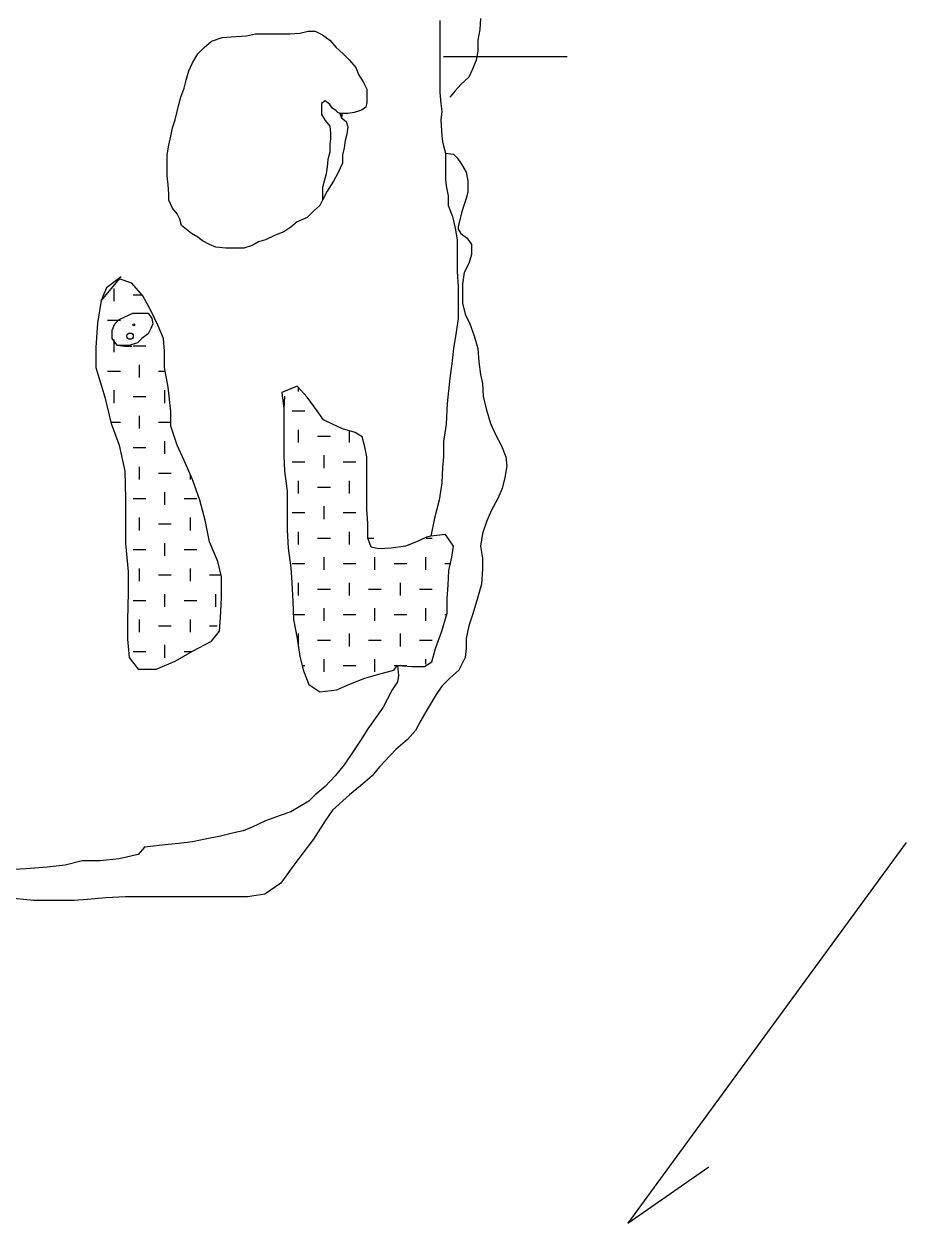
# Model space of a CAD drawing. Extents: x 2.1 to 14.4, y -1.6 to 15.2.
# Drawn here: x 10.02 to 14.36, y 5.68 to 11.57 of the extents above; entities that cross this region are included whole.
import ezdxf

# ---------------------------------------------------------------- set-up
doc = ezdxf.new("R2010")
doc.units = 0
doc.layers.add('LAYER1', color=7, linetype='CONTINUOUS')
doc.layers.add('LAYER25', color=1, linetype='CONTINUOUS')

msp = doc.modelspace()

# ---------------------------------------------------------------- linework, layer by layer
at = {"layer": 'LAYER1', "color": 7, "linetype": 'CONTINUOUS'}
for points in [[(12.067, 11.5834), (12.067, 11.5257), (12.067, 11.4547), (12.067, 11.3926), (12.067, 11.3305), (12.067, 11.2684), (12.067, 11.2285), (12.0714, 11.1752), (12.0758, 11.1353), (12.0714, 11.0954), (12.0758, 11.0155), (12.0803, 10.9889), (12.0847, 10.9667), (12.0936, 10.9313), (12.0936, 10.8736), (12.0936, 10.8026), (12.098, 10.7715), (12.1069, 10.7227), (12.1069, 10.6739), (12.1291, 10.6207), (12.1424, 10.563), (12.1513, 10.5054), (12.1513, 10.4211), (12.1513, 10.3501), (12.1557, 10.2747), (12.1557, 10.2081), (12.1557, 10.1194), (12.1468, 10.0528), (12.1335, 9.973), (12.1246, 9.8976), (12.1158, 9.8266), (12.1025, 9.7024), (12.098, 9.6003), (12.0847, 9.516), (12.0847, 9.4406), (12.0803, 9.3874), (12.0758, 9.312), (12.0625, 9.2277), (12.0403, 9.1389), (12.0226, 9.0502)], [(12.2666, 11.5923), (12.2622, 11.539), (12.2533, 11.4858), (12.2533, 11.4326), (12.2444, 11.3882), (12.2267, 11.3438), (12.2089, 11.3039), (12.169, 11.2684), (12.1424, 11.2374), (12.1158, 11.2063), (12.1158, 11.2063)], [(12.0936, 10.9313), (12.1335, 10.9268), (12.1513, 10.9091), (12.1734, 10.878), (12.1956, 10.8381), (12.2045, 10.7937), (12.2045, 10.7405), (12.1956, 10.7094), (12.1823, 10.6695), (12.1734, 10.6384), (12.1646, 10.603), (12.1557, 10.5719), (12.1557, 10.5586), (12.169, 10.5364), (12.2001, 10.5142), (12.2222, 10.4832), (12.2222, 10.4344), (12.2089, 10.39), (12.1867, 10.3456), (12.1779, 10.288), (12.1779, 10.2436), (12.1779, 10.1948), (12.1912, 10.1416), (12.2134, 10.0928), (12.2355, 10.0351), (12.2533, 9.973), (12.2577, 9.9064), (12.2666, 9.8443), (12.2755, 9.8), (12.2799, 9.7379), (12.2932, 9.6758), (12.3154, 9.6048), (12.342, 9.5471), (12.3686, 9.4939), (12.3908, 9.4406), (12.3953, 9.3963), (12.3864, 9.3386), (12.3731, 9.2853), (12.3509, 9.2366), (12.3198, 9.1789), (12.2977, 9.1256), (12.2755, 9.0635), (12.2666, 9.0014), (12.2755, 8.9437), (12.2755, 8.8905), (12.271, 8.8151), (12.2489, 8.7352), (12.2267, 8.6643), (12.2089, 8.611), (12.1956, 8.5489), (12.1956, 8.5001), (12.1912, 8.4557), (12.1601, 8.3936), (12.1158, 8.3537), (12.0758, 8.3138), (12.0492, 8.2739), (12.0093, 8.2073), (11.9738, 8.1452), (11.9472, 8.0964), (11.9073, 8.052), (11.8496, 8.0032), (11.7697, 7.9189), (11.7342, 7.8746), (11.6766, 7.8258), (11.6233, 7.7814), (11.539, 7.706), (11.5035, 7.6528), (11.4459, 7.564), (11.3882, 7.4886), (11.3394, 7.4221), (11.2862, 7.3467), (11.2063, 7.2934), (11.122, 7.2801), (11.0377, 7.2801), (10.9268, 7.2801), (10.8248, 7.2801), (10.7316, 7.2801), (10.6251, 7.2801), (10.5231, 7.2801), (10.4255, 7.2757), (10.3368, 7.2668), (10.2702, 7.2624), (10.1771, 7.2624), (10.0706, 7.2624), (9.9419, 7.2757)], [(11.8585, 8.4158), (11.8629, 8.367), (11.8585, 8.336), (11.8318, 8.296), (11.8097, 8.2517), (11.7875, 8.2117), (11.7564, 8.1674), (11.7121, 8.1053), (11.6766, 8.0476), (11.6411, 7.9944), (11.5967, 7.9278), (11.5523, 7.8746), (11.5035, 7.8213), (11.4547, 7.7814), (11.4237, 7.7504), (11.3793, 7.7237), (11.335, 7.6971), (11.2817, 7.6794), (11.2107, 7.6528), (11.1442, 7.6217), (11.0998, 7.604), (11.0555, 7.5951), (10.9889, 7.5773), (10.9135, 7.564), (10.8514, 7.5507), (10.7849, 7.5419), (10.7316, 7.5374), (10.6163, 7.5241), (10.5852, 7.4886), (10.492, 7.4664), (10.3989, 7.4576), (10.3102, 7.4576), (10.2259, 7.4354), (10.1371, 7.4265), (10.0351, 7.4176), (9.9419, 7.4132)], [(14.3561, 7.5463), (12.9897, 5.6786)], [(12.9897, 5.6786), (13.3877, 5.9541)]]:
    msp.add_lwpolyline(points, dxfattribs=at)
at = {"layer": 'LAYER1', "color": 1, "linetype": 'CONTINUOUS'}
for points in [[(11.4902, 10.7006), (11.4769, 10.6739), (11.4459, 10.6473), (11.4148, 10.6163), (11.366, 10.5941), (11.335, 10.5675), (11.2995, 10.5453), (11.2551, 10.5275), (11.2107, 10.5054), (11.1752, 10.4965), (11.1442, 10.4787), (11.1043, 10.4654), (11.0643, 10.4654), (11.0155, 10.4654), (10.9667, 10.4699), (10.9357, 10.4832), (10.9002, 10.5009), (10.878, 10.5187), (10.847, 10.5364), (10.7982, 10.5763), (10.7893, 10.6074), (10.776, 10.634), (10.7538, 10.6606), (10.736, 10.7006), (10.736, 10.7316), (10.7316, 10.776), (10.7272, 10.8203), (10.7272, 10.8736), (10.7272, 10.9224), (10.736, 10.9712), (10.7449, 11.0155), (10.7538, 11.0555), (10.7671, 11.0954), (10.776, 11.1353), (10.7849, 11.1708), (10.7937, 11.2063), (10.8115, 11.2507), (10.8203, 11.2906), (10.8336, 11.335), (10.8514, 11.3749), (10.878, 11.4193), (10.9091, 11.4503), (10.9446, 11.4814), (10.9978, 11.4991), (11.0643, 11.5035), (11.1176, 11.508), (11.1619, 11.5169), (11.2107, 11.5169), (11.2729, 11.5169), (11.3305, 11.5169), (11.3793, 11.5213), (11.4193, 11.5302), (11.4547, 11.5302), (11.4902, 11.5124), (11.5257, 11.4858), (11.5568, 11.4503), (11.5923, 11.4193), (11.6233, 11.3882), (11.6544, 11.3527), (11.6677, 11.3172), (11.6899, 11.2817), (11.7076, 11.2462), (11.7076, 11.2107), (11.7076, 11.1797), (11.7032, 11.1575), (11.6854, 11.1442), (11.6721, 11.1398), (11.6455, 11.1309), (11.6144, 11.1264), (11.5745, 11.1264), (11.5834, 11.1043), (11.6056, 11.0865), (11.6144, 11.0599), (11.61, 11.0244), (11.6011, 10.9934), (11.5967, 10.9579), (11.5878, 10.9224), (11.5878, 10.8824), (11.5657, 10.8336), (11.5435, 10.7937), (11.5124, 10.7449), (11.4902, 10.7006)], [(11.5834, 11.1043), (11.5878, 11.122), (11.5657, 11.1309), (11.5568, 11.1398), (11.539, 11.1531), (11.5257, 11.1708), (11.5035, 11.1886), (11.4858, 11.1752), (11.4858, 11.1531), (11.4858, 11.122), (11.5035, 11.091), (11.5257, 11.0643), (11.5302, 11.0288), (11.5302, 11.0022), (11.5257, 10.9756), (11.5257, 10.9357), (11.5169, 10.9002), (11.5124, 10.8647), (11.508, 10.8292), (11.4991, 10.7937), (11.4902, 10.7627), (11.4902, 10.7006)], [(10.5009, 10.3235), (10.4299, 10.2702), (10.4033, 10.2081), (10.3856, 10.0972), (10.3767, 9.9774), (10.3767, 9.8798), (10.4211, 9.7334), (10.4521, 9.6048), (10.492, 9.4983), (10.5187, 9.3696), (10.5231, 9.2366), (10.5231, 9.1301), (10.5231, 9.0147), (10.5364, 8.8772), (10.5364, 8.7752), (10.532, 8.6376), (10.532, 8.5445), (10.5408, 8.4557), (10.5852, 8.3981), (10.6739, 8.3981), (10.7671, 8.438), (10.8514, 8.4868), (10.9446, 8.5356), (10.9845, 8.5844), (10.9889, 8.6509), (10.9934, 8.7486), (10.9934, 8.8506), (10.9756, 8.926), (10.9357, 9.0236), (10.9135, 9.1301), (10.8869, 9.2277), (10.8514, 9.3297), (10.8115, 9.4229), (10.776, 9.4983), (10.7449, 9.5915), (10.7449, 9.6624), (10.7316, 9.7822), (10.7139, 9.8798), (10.7139, 9.9597), (10.7094, 10.0218), (10.6828, 10.0839), (10.6473, 10.1593), (10.6074, 10.2303), (10.5542, 10.2924), (10.492, 10.3146), (10.4033, 10.2081)], [(10.5542, 9.9819), (10.5187, 9.9819), (10.4832, 9.9863), (10.4699, 10.004), (10.4566, 10.0218), (10.4566, 10.0395), (10.4566, 10.0617), (10.4699, 10.0928), (10.492, 10.115), (10.5187, 10.1283), (10.5586, 10.146), (10.5896, 10.146), (10.6163, 10.146), (10.634, 10.146), (10.6518, 10.1194), (10.6562, 10.0928), (10.6473, 10.0706), (10.634, 10.044), (10.603, 10.0218), (10.5808, 9.9996), (10.5408, 9.9863), (10.4832, 9.9863)], [(11.3039, 9.7379), (11.2995, 9.6758), (11.2995, 9.587), (11.2995, 9.5294), (11.2995, 9.4451), (11.3039, 9.3696), (11.3172, 9.272), (11.3172, 9.1833), (11.3172, 9.0813), (11.3216, 8.9925), (11.335, 8.895), (11.3394, 8.824), (11.3438, 8.7308), (11.3483, 8.6421), (11.366, 8.5489), (11.3793, 8.4602), (11.3971, 8.3892), (11.4237, 8.3227), (11.4769, 8.2872), (11.5612, 8.296), (11.6189, 8.3227), (11.6987, 8.3537), (11.7786, 8.3759), (11.8407, 8.3936), (11.8585, 8.4158), (11.9294, 8.4114), (11.9915, 8.4114), (12.027, 8.4336), (12.0448, 8.5001), (12.0758, 8.5844), (12.1025, 8.6731), (12.1025, 8.7441), (12.1069, 8.8107), (12.1113, 8.8816), (12.1246, 8.9482), (12.1335, 9.0014), (12.0936, 9.0591), (12.0226, 9.0502), (12.0004, 9.0458), (11.9516, 9.0236), (11.8984, 9.0014), (11.8274, 8.9925), (11.7653, 8.9881), (11.7298, 8.997), (11.7121, 9.0414), (11.7121, 9.1123), (11.7076, 9.1833), (11.7076, 9.2632), (11.7076, 9.3253), (11.7076, 9.3874), (11.7076, 9.4406), (11.6987, 9.4894), (11.6854, 9.5382), (11.6499, 9.5604), (11.5878, 9.5782), (11.539, 9.6003), (11.4947, 9.6225), (11.4636, 9.6669), (11.4148, 9.7334), (11.366, 9.7867), (11.2906, 9.7556), (11.2995, 9.6758)]]:
    msp.add_lwpolyline(points, dxfattribs=at)
at = {"layer": 'LAYER1', "color": 3, "linetype": 'CONTINUOUS'}
msp.add_lwpolyline([(12.0847, 11.4059), (12.6925, 11.4059)], dxfattribs=at)
at = {"layer": 'LAYER1', "color": 1, "linetype": 'CONTINUOUS'}
for centre, radius in [((10.563, 10.0883), 0.0044), ((10.5453, 10.0329), 0.0155)]:
    msp.add_circle(centre, radius, dxfattribs=at)
at = {"layer": 'LAYER25', "color": 1, "linetype": 'CONTINUOUS'}
for points in [[(10.4662, 10.2049), (10.4662, 10.2674)], [(10.56, 10.2362), (10.6024, 10.2362)], [(10.4349, 10.1111), (10.4974, 10.1111)], [(10.4662, 9.9548), (10.4662, 10.0173)], [(10.56, 9.9861), (10.6225, 9.9861)], [(10.5912, 9.8297), (10.5912, 9.8923)], [(10.4349, 9.861), (10.4974, 9.861)], [(10.685, 9.861), (10.7173, 9.861)], [(11.3726, 9.7604), (11.3726, 9.7795)], [(10.4662, 9.7047), (10.4662, 9.7672)], [(10.56, 9.7359), (10.6225, 9.7359)], [(10.7163, 9.7047), (10.7163, 9.7672)], [(11.3413, 9.6666), (11.4039, 9.6666)], [(10.4506, 9.6109), (10.4974, 9.6109)], [(10.5912, 9.5796), (10.5912, 9.6421)], [(10.685, 9.6109), (10.7436, 9.6109)], [(11.3726, 9.5103), (11.3726, 9.5728)], [(11.4664, 9.5416), (11.5289, 9.5416)], [(11.6227, 9.5103), (11.6227, 9.5702)], [(10.56, 9.4858), (10.6225, 9.4858)], [(10.7163, 9.4546), (10.7163, 9.5171)], [(11.4976, 9.3853), (11.4976, 9.4478)], [(10.5912, 9.3295), (10.5912, 9.392)], [(10.685, 9.3608), (10.7476, 9.3608)], [(11.3413, 9.4165), (11.4039, 9.4165)], [(11.5914, 9.4165), (11.654, 9.4165)], [(10.8414, 9.3295), (10.8414, 9.3532)], [(11.3726, 9.2602), (11.3726, 9.3227)], [(11.6227, 9.2602), (11.6227, 9.3227)], [(10.7163, 9.2044), (10.7163, 9.267)], [(11.4664, 9.2915), (11.5289, 9.2915)], [(10.56, 9.2357), (10.6225, 9.2357)], [(10.8101, 9.2357), (10.8726, 9.2357)], [(11.4976, 9.1351), (11.4976, 9.1977)], [(10.5912, 9.0794), (10.5912, 9.1419)], [(10.8414, 9.0794), (10.8414, 9.1419)], [(11.3413, 9.1664), (11.4039, 9.1664)], [(11.5914, 9.1664), (11.654, 9.1664)], [(10.685, 9.1107), (10.7476, 9.1107)], [(11.3726, 9.0101), (11.3726, 9.0726)], [(11.6227, 9.0101), (11.6227, 9.0726)], [(10.7163, 8.9543), (10.7163, 9.0169)], [(11.4664, 9.0414), (11.5289, 9.0414)], [(11.7165, 9.0414), (11.7425, 9.0414)], [(11.9989, 9.0414), (12.0291, 9.0414)], [(10.56, 8.9856), (10.6225, 8.9856)], [(10.8101, 8.9856), (10.8726, 8.9856)], [(10.5912, 8.8293), (10.5912, 8.8918)], [(10.8414, 8.8293), (10.8414, 8.8918)], [(11.3413, 8.9163), (11.4039, 8.9163)], [(11.4976, 8.885), (11.4976, 8.9476)], [(11.5914, 8.9163), (11.654, 8.9163)], [(11.7477, 8.885), (11.7477, 8.9476)], [(11.8415, 8.9163), (11.9041, 8.9163)], [(11.9979, 8.885), (11.9979, 8.9476)], [(12.0917, 8.9163), (12.1205, 8.9163)], [(10.685, 8.8605), (10.7476, 8.8605)], [(10.9351, 8.8605), (10.99, 8.8605)], [(11.3726, 8.76), (11.3726, 8.8225)], [(11.4664, 8.7912), (11.5289, 8.7912)], [(11.6227, 8.76), (11.6227, 8.8225)], [(11.7165, 8.7912), (11.779, 8.7912)], [(11.8728, 8.76), (11.8728, 8.8225)], [(11.9666, 8.7912), (12.0291, 8.7912)], [(10.56, 8.7355), (10.6225, 8.7355)], [(10.7163, 8.7042), (10.7163, 8.7668)], [(10.8101, 8.7355), (10.8726, 8.7355)], [(10.9664, 8.7042), (10.9664, 8.7668)], [(11.3471, 8.6662), (11.4038, 8.6662)], [(11.4976, 8.6349), (11.4976, 8.6974)], [(11.5914, 8.6662), (11.654, 8.6662)], [(11.7477, 8.6349), (11.7477, 8.6974)], [(11.8415, 8.6662), (11.9041, 8.6662)], [(11.9979, 8.6349), (11.9979, 8.6974)], [(12.0917, 8.6662), (12.1004, 8.6662)], [(10.5912, 8.5792), (10.5912, 8.6417)], [(10.685, 8.6104), (10.7476, 8.6104)], [(10.8414, 8.5792), (10.8414, 8.6417)], [(10.9351, 8.6104), (10.9733, 8.6104)], [(11.3726, 8.5099), (11.3726, 8.5724)], [(11.4664, 8.5411), (11.5289, 8.5411)], [(11.6227, 8.5099), (11.6227, 8.5724)], [(11.7165, 8.5411), (11.779, 8.5411)], [(11.8728, 8.5099), (11.8728, 8.5724)], [(11.9666, 8.5411), (12.0291, 8.5411)], [(10.56, 8.4854), (10.6225, 8.4854)], [(10.7163, 8.4541), (10.7163, 8.5166)], [(10.8101, 8.4854), (10.8487, 8.4854)], [(11.4976, 8.3848), (11.4976, 8.4473)], [(11.7477, 8.3848), (11.7477, 8.4473)], [(11.9979, 8.4219), (11.9979, 8.4473)], [(11.3904, 8.4161), (11.4038, 8.4161)], [(11.5914, 8.4161), (11.654, 8.4161)], [(11.8415, 8.4161), (11.8589, 8.4161)], [(11.8589, 8.4161), (11.9041, 8.4161)], [(11.6227, 8.3218), (11.6227, 8.3223)]]:
    msp.add_lwpolyline(points, dxfattribs=at)

doc.saveas('drawing.dxf')
